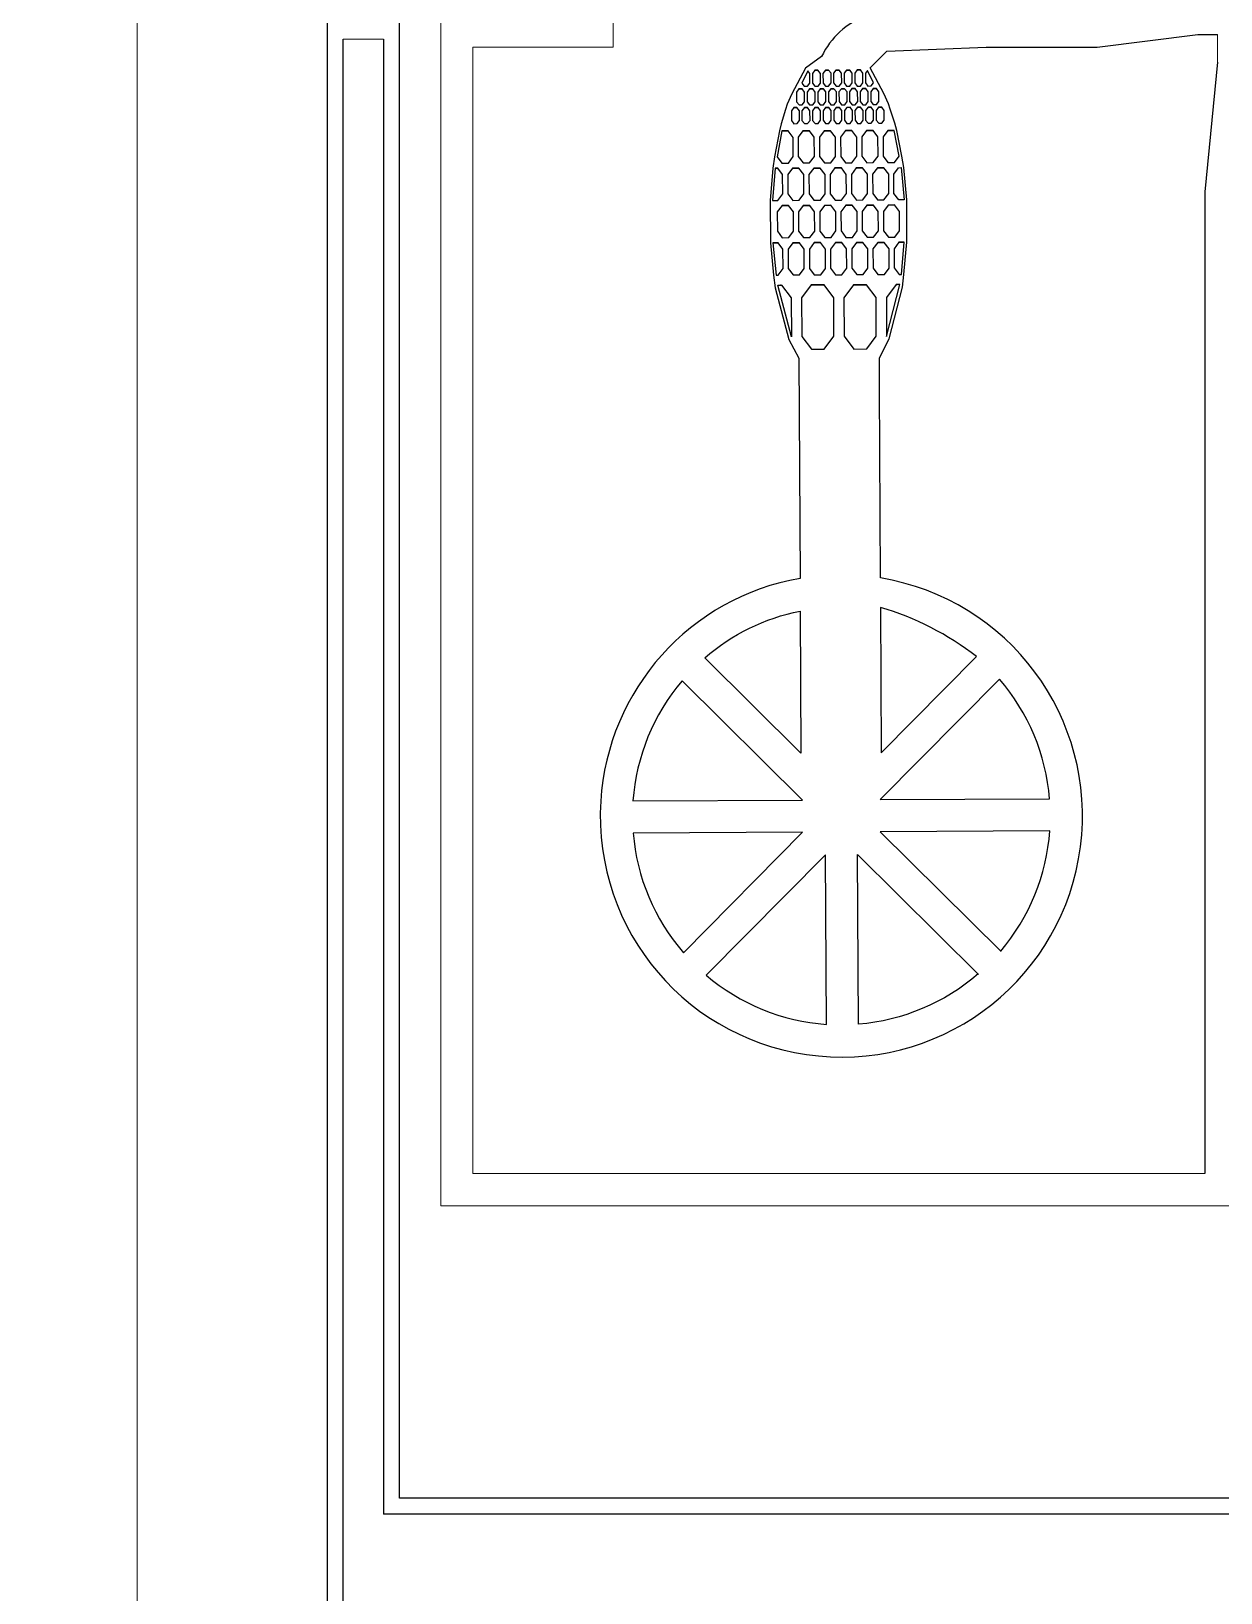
# Model space of a CAD drawing. Extents: x 4056 to 105656, y 4120 to 105720.
# Drawn here: x 52912 to 56613, y 69642 to 74499 of the extents above; entities that cross this region are included whole.
import ezdxf

# ---------------------------------------------------------------- set-up
doc = ezdxf.new("R2010")
doc.units = 13
doc.header["$MEASUREMENT"] = 0
doc.layers.add('Main Layer', color=7, linetype='Continuous', lineweight=0)

msp = doc.modelspace()

# ---------------------------------------------------------------- linework, layer by layer
for p, q in [((54057.4, 69936.7), (54057.4, 79061.7)), ((53832.6, 74524.2), (53832.6, 68418)), ((53882.6, 68667.9), (53882.6, 74474.2)), ((54007.4, 74474.2), (54007.4, 69886.7)), ((56227.7, 74449.2), (56541.6, 74489.2)), ((56541.6, 74489.2), (56602.7, 74489.2)), ((55370.9, 74420.3), (55320.5, 74383.9)), ((55521.6, 74385.6), (55573.6, 74437.6)), ((55573.6, 74437.6), (55882.4, 74449.2)), ((55882.4, 74449.2), (56227.7, 74449.2)), ((55320.5, 74383.9), (55278, 74304.1)), ((55564.9, 74305.5), (55521.6, 74385.6)), ((56602.7, 74403.4), (56562.7, 73999.6)), ((55263.9, 74271.9), (55258.8, 74255.4)), ((55278, 74304.1), (55263.9, 74271.9)), ((55579.3, 74273.4), (55564.9, 74305.5)), ((55584.5, 74257), (55579.3, 74273.4)), ((55245.4, 74211.5), (55239.6, 74189)), ((55258.8, 74255.4), (55245.4, 74211.5)), ((55598.4, 74213.2), (55584.5, 74257)), ((55604.5, 74190.8), (55598.4, 74213.2)), ((55239.6, 74189), (55224.6, 74109)), ((55620.2, 74110.9), (55604.5, 74190.8)), ((55218.7, 74072.9), (55210.5, 73972.9)), ((55224.6, 74109), (55218.7, 74072.9)), ((55626.5, 74074.9), (55620.2, 74110.9)), ((55635.7, 73975), (55626.5, 74074.9)), ((55210.5, 73972.9), (55211.6, 73840.9)), ((55635.8, 73843), (55635.7, 73975)), ((56562.7, 73999.6), (56562.7, 70946.2)), ((55211.6, 73840.9), (55221.5, 73740.9)), ((55626.9, 73742.9), (55635.8, 73843)), ((55221.5, 73740.9), (55226.3, 73700.9)), ((55622.5, 73702.8), (55626.9, 73742.9)), ((55226.3, 73700.9), (55269.2, 73540.6)), ((55581.2, 73542.1), (55622.5, 73702.8)), ((55269.2, 73540.6), (55300.5, 73482)), ((55550.5, 73483.2), (55581.2, 73542.1)), ((55550.9, 73390.2), (55550.5, 73483.2)), ((55300.5, 73482), (55303.8, 72797.5)), ((55553.8, 72798.7), (55550.9, 73390.2)), ((57750.8, 69936.7), (54057.4, 69936.7)), ((57952.1, 69886.7), (54007.4, 69886.7))]:
    msp.add_line(p, q)
at = {"lineweight": 0}
for p, q in [((54186.1, 78152.2), (54186.1, 74355.5)), ((54722.6, 74449.2), (54722.6, 74707.2)), ((53882.6, 74474.2), (54007.4, 74474.2)), ((56602.7, 74489.2), (56602.7, 74403.4)), ((54286.1, 70946.2), (54286, 74449.2)), ((54722.6, 74449.2), (54286, 74449.2)), ((54186.1, 70846.2), (54186.1, 74355.5)), ((56562.7, 70946.2), (54286.1, 70946.2)), ((56662.7, 70846.2), (54186.1, 70846.2))]:
    msp.add_line(p, q, dxfattribs=at)
msp.add_lwpolyline([(53241.3, 81757), (68797.6, 81757), (68797.6, 66200.7), (53241.3, 66200.7)], close=True, dxfattribs=at)
for points in [[(55334.1, 74367.9), (55328.1, 74376), (55309.3, 74337.8), (55316.8, 74327.9), (55326.8, 74327.9), (55334.3, 74337.9)], [(55359.8, 74328.1), (55367.3, 74338.1), (55367.1, 74368.1), (55359.6, 74378.1), (55349.6, 74378), (55342.1, 74368), (55342.3, 74338), (55349.8, 74328)], [(55349.6, 74378), (55359.6, 74378.1)], [(55392.8, 74328.2), (55400.3, 74338.3), (55400.1, 74368.3), (55392.6, 74378.2), (55382.6, 74378.2), (55375.1, 74368.1), (55375.3, 74338.1), (55382.8, 74328.2)], [(55382.6, 74378.2), (55392.6, 74378.2)], [(55425.8, 74328.4), (55433.3, 74338.4), (55433.1, 74368.4), (55425.6, 74378.4), (55415.6, 74378.3), (55408.1, 74368.3), (55408.3, 74338.3), (55415.8, 74328.3)], [(55415.6, 74378.3), (55425.6, 74378.4)], [(55458.8, 74328.6), (55466.3, 74338.6), (55466.1, 74368.6), (55458.6, 74378.6), (55448.6, 74378.5), (55441.1, 74368.5), (55441.3, 74338.5), (55448.8, 74328.5)], [(55448.6, 74378.5), (55458.6, 74378.6)], [(55491.8, 74328.7), (55499.3, 74338.8), (55499.1, 74368.8), (55491.6, 74378.7), (55481.6, 74378.7), (55474.1, 74368.6), (55474.3, 74338.6), (55481.8, 74328.7)], [(55481.6, 74378.7), (55491.6, 74378.7)], [(55507.1, 74368.8), (55507.3, 74338.8), (55514.8, 74328.8), (55524.8, 74328.9), (55532.3, 74338.9), (55513.6, 74377.5)], [(55310.6, 74269.8), (55318.1, 74279.9), (55317.9, 74309.9), (55310.4, 74319.8), (55300.4, 74319.8), (55292.9, 74309.7), (55293.1, 74279.7), (55300.6, 74269.8)], [(55300.4, 74319.8), (55310.4, 74319.8)], [(55343.6, 74270), (55351.1, 74280), (55350.9, 74310), (55343.4, 74320), (55333.4, 74319.9), (55325.9, 74309.9), (55326.1, 74279.9), (55333.6, 74269.9)], [(55333.4, 74319.9), (55343.4, 74320)], [(55376.6, 74270.2), (55384.1, 74280.2), (55383.9, 74310.2), (55376.4, 74320.2), (55366.4, 74320.1), (55358.9, 74310.1), (55359.1, 74280.1), (55366.6, 74270.1)], [(55366.4, 74320.1), (55376.4, 74320.2)], [(55409.6, 74270.3), (55417.1, 74280.3), (55416.9, 74310.3), (55409.4, 74320.3), (55399.4, 74320.3), (55391.9, 74310.2), (55392.1, 74280.2), (55399.6, 74270.3)], [(55399.4, 74320.3), (55409.4, 74320.3)], [(55442.6, 74270.5), (55450.1, 74280.5), (55449.9, 74310.5), (55442.4, 74320.5), (55432.4, 74320.4), (55424.9, 74310.4), (55425.1, 74280.4), (55432.6, 74270.4)], [(55432.4, 74320.4), (55442.4, 74320.5)], [(55475.6, 74270.6), (55483.1, 74280.7), (55482.9, 74310.7), (55475.4, 74320.6), (55465.4, 74320.6), (55457.9, 74310.5), (55458.1, 74280.5), (55465.6, 74270.6)], [(55465.4, 74320.6), (55475.4, 74320.6)], [(55508.6, 74270.8), (55516.1, 74280.8), (55515.9, 74310.8), (55508.4, 74320.8), (55498.4, 74320.7), (55490.9, 74310.7), (55491.1, 74280.7), (55498.6, 74270.7)], [(55498.4, 74320.7), (55508.4, 74320.8)], [(55541.6, 74271), (55549.1, 74281), (55548.9, 74311), (55541.4, 74321), (55531.4, 74320.9), (55523.9, 74310.9), (55524.1, 74280.9), (55531.6, 74270.9)], [(55531.4, 74320.9), (55541.4, 74321)], [(55294.4, 74211.8), (55301.8, 74221.8), (55301.7, 74251.8), (55294.2, 74261.7), (55284.2, 74261.7), (55276.7, 74251.7), (55276.8, 74221.7), (55284.4, 74211.7)], [(55284.2, 74261.7), (55294.2, 74261.7)], [(55327.4, 74211.9), (55334.8, 74221.9), (55334.7, 74251.9), (55327.2, 74261.9), (55317.2, 74261.9), (55309.7, 74251.8), (55309.8, 74221.8), (55317.4, 74211.9)], [(55317.2, 74261.9), (55327.2, 74261.9)], [(55360.4, 74212.1), (55367.8, 74222.1), (55367.7, 74252.1), (55360.2, 74262.1), (55350.2, 74262), (55342.7, 74252), (55342.8, 74222), (55350.4, 74212)], [(55350.2, 74262), (55360.2, 74262.1)], [(55393.4, 74212.2), (55400.8, 74222.3), (55400.7, 74252.3), (55393.2, 74262.2), (55383.2, 74262.2), (55375.7, 74252.1), (55375.8, 74222.1), (55383.4, 74212.2)], [(55383.2, 74262.2), (55393.2, 74262.2)], [(55426.4, 74212.4), (55433.8, 74222.4), (55433.7, 74252.4), (55426.2, 74262.4), (55416.2, 74262.3), (55408.7, 74252.3), (55408.8, 74222.3), (55416.4, 74212.3)], [(55416.2, 74262.3), (55426.2, 74262.4)], [(55459.4, 74212.6), (55466.8, 74222.6), (55466.7, 74252.6), (55459.2, 74262.6), (55449.2, 74262.5), (55441.7, 74252.5), (55441.8, 74222.5), (55449.4, 74212.5)], [(55449.2, 74262.5), (55459.2, 74262.6)], [(55492.4, 74212.7), (55499.8, 74222.8), (55499.7, 74252.8), (55492.2, 74262.7), (55482.2, 74262.7), (55474.7, 74252.6), (55474.8, 74222.6), (55482.4, 74212.7)], [(55482.2, 74262.7), (55492.2, 74262.7)], [(55525.4, 74212.9), (55532.8, 74222.9), (55532.7, 74252.9), (55525.2, 74262.9), (55515.2, 74262.8), (55507.7, 74252.8), (55507.8, 74222.8), (55515.4, 74212.8)], [(55515.2, 74262.8), (55525.2, 74262.9)], [(55558.4, 74213), (55565.8, 74223.1), (55565.7, 74253.1), (55558.2, 74263), (55548.2, 74263), (55540.7, 74253), (55540.8, 74223), (55548.4, 74213)], [(55548.2, 74263), (55558.2, 74263)], [(55247.4, 74089.1), (55267.4, 74089.2), (55282.3, 74109.2), (55282, 74169.2), (55266.9, 74189.2), (55247.6, 74189.1), (55232.3, 74109)], [(55247.6, 74189.1), (55266.9, 74189.2)], [(55333.4, 74089.5), (55348.3, 74109.6), (55348, 74169.6), (55332.9, 74189.5), (55312.9, 74189.4), (55298, 74169.3), (55298.3, 74109.3), (55313.4, 74089.4)], [(55312.9, 74189.4), (55332.9, 74189.5)], [(55399.4, 74089.8), (55414.3, 74109.9), (55414, 74169.9), (55398.9, 74189.8), (55378.9, 74189.7), (55364, 74169.6), (55364.3, 74109.6), (55379.4, 74089.7)], [(55378.9, 74189.7), (55398.9, 74189.8)], [(55465.3, 74090.1), (55480.3, 74110.2), (55480, 74170.2), (55464.9, 74190.1), (55444.9, 74190), (55430, 74170), (55430.3, 74110), (55445.3, 74090)], [(55444.9, 74190), (55464.9, 74190.1)], [(55531.3, 74090.5), (55546.3, 74110.5), (55546, 74170.5), (55530.9, 74190.5), (55510.9, 74190.4), (55496, 74170.3), (55496.3, 74110.3), (55511.3, 74090.4)], [(55510.9, 74190.4), (55530.9, 74190.5)], [(55577.3, 74090.7), (55597.3, 74090.8), (55612.3, 74110.8), (55596.5, 74190.8), (55576.9, 74190.7), (55562, 74170.6), (55562.3, 74110.6)], [(55596.5, 74190.8), (55576.9, 74190.7)], [(55249.8, 73993.1), (55249.5, 74053.1), (55234.4, 74073), (55226.7, 74073), (55218.5, 73972.9), (55234.9, 73973)], [(55234.4, 74073), (55226.7, 74073)], [(55300.9, 73973.3), (55315.8, 73993.4), (55315.5, 74053.4), (55300.4, 74073.3), (55280.4, 74073.2), (55265.5, 74053.2), (55265.8, 73993.2), (55280.9, 73973.2)], [(55280.4, 74073.2), (55300.4, 74073.3)], [(55366.9, 73973.6), (55381.8, 73993.7), (55381.5, 74053.7), (55366.4, 74073.6), (55346.4, 74073.6), (55331.5, 74053.5), (55331.8, 73993.5), (55346.9, 73973.6)], [(55346.4, 74073.6), (55366.4, 74073.6)], [(55432.9, 73974), (55447.8, 73994), (55447.5, 74054), (55432.4, 74074), (55412.4, 74073.9), (55397.5, 74053.8), (55397.8, 73993.8), (55412.9, 73973.9)], [(55412.4, 74073.9), (55432.4, 74074)], [(55498.9, 73974.3), (55513.8, 73994.4), (55513.5, 74054.4), (55498.4, 74074.3), (55478.4, 74074.2), (55463.5, 74054.1), (55463.8, 73994.1), (55478.9, 73974.2)], [(55478.4, 74074.2), (55498.4, 74074.3)], [(55564.9, 73974.6), (55579.8, 73994.7), (55579.5, 74054.7), (55564.4, 74074.6), (55544.4, 74074.5), (55529.5, 74054.4), (55529.8, 73994.4), (55544.9, 73974.5)], [(55544.4, 74074.5), (55564.4, 74074.6)], [(55595.8, 73994.8), (55595.5, 74054.8), (55610.4, 74074.8), (55618.5, 74074.9), (55627.7, 73974.9), (55610.9, 73974.8)], [(55268.5, 73857.2), (55283.4, 73877.2), (55283.1, 73937.2), (55268, 73957.2), (55248, 73957.1), (55233.1, 73937), (55233.4, 73877), (55248.5, 73857.1)], [(55248, 73957.1), (55268, 73957.2)], [(55334.5, 73857.5), (55349.4, 73877.6), (55349.1, 73937.6), (55334, 73957.5), (55314, 73957.4), (55299.1, 73937.3), (55299.4, 73877.3), (55314.5, 73857.4)], [(55314, 73957.4), (55334, 73957.5)], [(55400.5, 73857.8), (55415.4, 73877.9), (55415.1, 73937.9), (55400, 73957.8), (55380, 73957.7), (55365.1, 73937.6), (55365.4, 73877.6), (55380.5, 73857.7)], [(55380, 73957.7), (55400, 73957.8)], [(55466.5, 73858.1), (55481.4, 73878.2), (55481.1, 73938.2), (55466, 73958.1), (55446, 73958), (55431.1, 73938), (55431.4, 73878), (55446.5, 73858)], [(55446, 73958), (55466, 73958.1)], [(55532.5, 73858.5), (55547.4, 73878.5), (55547.1, 73938.5), (55532, 73958.5), (55512, 73958.4), (55497.1, 73938.3), (55497.4, 73878.3), (55512.5, 73858.4)], [(55512, 73958.4), (55532, 73958.5)], [(55598.5, 73858.8), (55613.4, 73878.9), (55613.1, 73938.9), (55598, 73958.8), (55578, 73958.7), (55563.1, 73938.6), (55563.4, 73878.6), (55578.5, 73858.7)], [(55578, 73958.7), (55598, 73958.8)], [(55251, 73761.1), (55250.7, 73821.1), (55235.6, 73841), (55219.6, 73840.9), (55229.5, 73741), (55236.1, 73741)], [(55235.6, 73841), (55219.6, 73840.9)], [(55302, 73741.3), (55317, 73761.4), (55316.7, 73821.4), (55301.6, 73841.3), (55281.6, 73841.2), (55266.7, 73821.2), (55267, 73761.2), (55282.1, 73741.2)], [(55281.6, 73841.2), (55301.6, 73841.3)], [(55368, 73741.7), (55383, 73761.7), (55382.7, 73821.7), (55367.6, 73841.7), (55347.6, 73841.6), (55332.7, 73821.5), (55333, 73761.5), (55348, 73741.6)], [(55347.6, 73841.6), (55367.6, 73841.7)], [(55434, 73742), (55449, 73762), (55448.7, 73822), (55433.6, 73842), (55413.6, 73841.9), (55398.7, 73821.8), (55399, 73761.8), (55414, 73741.9)], [(55413.6, 73841.9), (55433.6, 73842)], [(55500, 73742.3), (55514.9, 73762.4), (55514.7, 73822.4), (55499.6, 73842.3), (55479.6, 73842.2), (55464.7, 73822.1), (55465, 73762.1), (55480, 73742.2)], [(55479.6, 73842.2), (55499.6, 73842.3)], [(55566, 73742.6), (55580.9, 73762.7), (55580.7, 73822.7), (55565.6, 73842.6), (55545.6, 73842.5), (55530.7, 73822.4), (55530.9, 73762.4), (55546, 73742.5)], [(55545.6, 73842.5), (55565.6, 73842.6)], [(55596.7, 73822.8), (55596.9, 73762.8), (55612, 73742.8), (55618.9, 73742.9), (55627.8, 73842.9), (55611.6, 73842.8)], [(55627.8, 73842.9), (55611.6, 73842.8)], [(55277.1, 73548.6), (55234.5, 73709.5), (55246.4, 73709.6), (55276.6, 73669.7)], [(55246.4, 73709.6), (55242.6, 73709.5)], [(55409.1, 73550.4), (55408.5, 73670.4), (55378.4, 73710.2), (55338.4, 73710), (55308.6, 73669.9), (55309.1, 73549.9), (55339.3, 73510), (55379.3, 73510.2)], [(55338.4, 73710), (55378.4, 73710.2)], [(55541.1, 73551), (55540.5, 73671), (55510.4, 73710.9), (55470.4, 73710.7), (55440.5, 73670.5), (55441.1, 73550.5), (55471.3, 73510.7), (55511.3, 73510.9)], [(55470.4, 73710.7), (55510.4, 73710.9)], [(55573.1, 73550), (55614.3, 73711.4), (55602.4, 73711.3), (55572.5, 73671.2)], [(55602.4, 73711.3), (55606.1, 73711.3)]]:
    msp.add_lwpolyline(points, close=True)
for points in [[(55554.2, 72707.3), (55556.4, 72254.9), (55852.9, 72554.3, 0.092093), (55554.2, 72707.3, 1291.273736)], [(55304.3, 72695.9), (55306.4, 72253.7), (55007.1, 72550.2, -0.129437), (55304.3, 72695.9, 5438.346978)], [(54936.7, 72479.1, 0.159174), (54784.1, 72105.5), (55311.4, 72108), (54936.7, 72479.1)], [(55923.9, 72483.9), (55552.9, 72109.2), (56080.2, 72111.8, 0.159174), (55923.9, 72483.9, -0.000581)], [(54940.8, 71633.3), (55311.9, 72008), (54784.6, 72005.5, 0.159174), (54940.8, 71633.3, 0.000114)], [(55928.1, 71638.1, 0.159174), (56080.7, 72011.8), (55553.3, 72009.2), (55929.4, 71636.8), (55928.1, 71638.1)], [(55385.6, 71410.3), (55383, 71937.7), (55011.9, 71563, 0.159174), (55385.6, 71410.3, -3734.089472)], [(55485.6, 71410.8), (55483, 71938.2), (55859.1, 71565.7), (55857.7, 71567.1, -0.159174), (55485.6, 71410.8, 3734.089472)]]:
    msp.add_lwpolyline(points, format="xyb", close=True)
msp.add_circle((61011.6, 73976.1), 11000, dxfattribs=at)
for centre, radius, start, end in [((55594.7, 74315.1), 247.3, 109.955, 154.8139), ((55432.4, 72058.6), 750, 176.4571, 80.6856), ((55432.4, 72058.6), 750, 99.8737, 176.4571)]:
    msp.add_arc(centre, radius, start, end)
at = {"layer": 'Main Layer'}
msp.add_circle((54856, 54920.5), 50800, dxfattribs=at)

doc.saveas('drawing.dxf')
